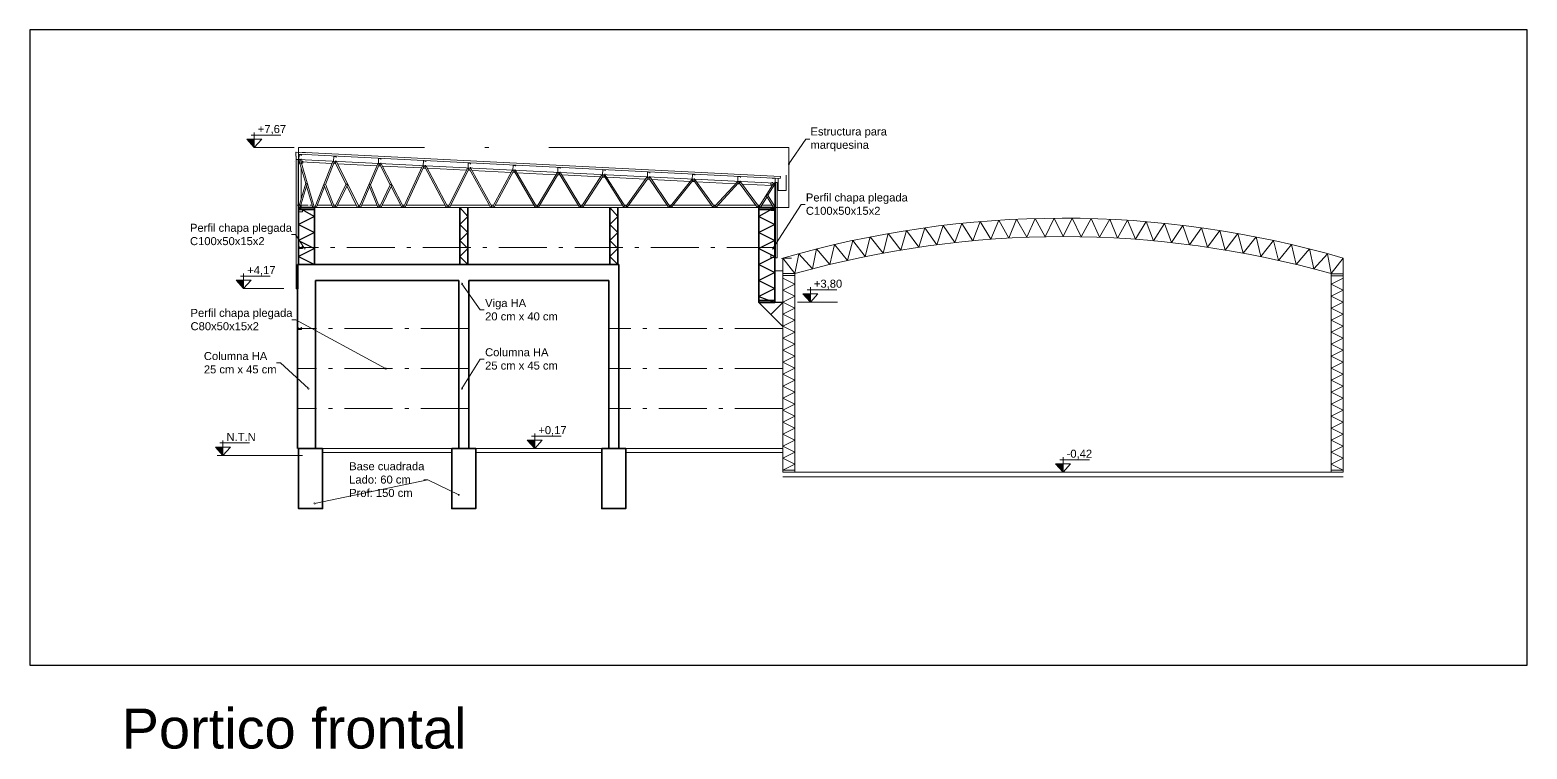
# Model space of a CAD drawing. Header units: millimetres. Extents: x 265 to 899, y -203 to 32.
# Drawn here: x 803.23 to 840.63, y -177.95 to -159.97 of the extents above; entities that cross this region are included whole.
import ezdxf
from ezdxf import colors
from ezdxf.entities.mleader import LeaderData, LeaderLine
from ezdxf.math import Vec2, Vec3

# ---------------------------------------------------------------- set-up
doc = ezdxf.new("R2010")
doc.units = ezdxf.units.MM
doc.header["$LTSCALE"] = 0.1
doc.header["$MEASUREMENT"] = 0
doc.linetypes.add('ACAD_ISO10W100', pattern=[18, 12, -3, 0, -3])
doc.linetypes.add('CONTINUA', pattern=[200, 100, 100])
for name, color, linetype, lineweight in [('00_CANALETA', 2, 'Continuous', 13), ('00_EST_ANGULARES', 4, 'CONTINUA', 20), ('00_EST_COL_DIAG', 1, 'Continuous', 25), ('00_EST_Columna', 3, 'Continuous', 35), ('00_EST_Correa', 3, 'ACAD_ISO10W100', 20), ('00_EST_Cotas', 6, 'Continuous', 9), ('00_EST_Cubierta', 2, 'Continuous', 9), ('00_EST_FUNDACION', 2, 'Continuous', 35), ('00_EST_Piso', 7, 'Continuous', 20), ('00_EST_TEXTO', 6, 'Continuous', 9), ('00_EST_Viga', 5, 'Continuous', 20), ('00_EST_Viga_Montante', 5, 'Continuous', 20)]:
    doc.layers.add(name, color=color, linetype=linetype, lineweight=lineweight)
doc.layers.add('00_EST_ARMADURA', color=1, linetype='Continuous', lineweight=13, true_color=0xff0000)
doc.layers.add('00_EST_EXISTENTE', color=8, linetype='Continuous', lineweight=20, transparency=0.5)
doc.layers.add('00_EST_NoImprimir', color=1, linetype='Continuous', plot=False)
doc.styles.add('1 en 100', font='romans.shx', dxfattribs={"height": 0.17})
doc.styles.add('Arial1_50', font='arial.ttf', dxfattribs={"height": 0.05})
doc.styles.add('Arial20', font='arial.ttf', dxfattribs={"height": 0.2})

# ---------------------------------------------------------------- blocks, each defined once
blk = doc.blocks.new('_DotSmall')
at = {"color": 0, "linetype": 'ByBlock', "const_width": 0.5}
blk.add_lwpolyline([(-0.0625, 0, 1), (0.0625, 0, 1)], format="xyb", close=True, dxfattribs=at)
blk = doc.blocks.new('cotaNivel')
at = {"layer": '00_EST_Cotas', "transparency": 33554687}
h = blk.add_hatch(color=256, dxfattribs=at)
h.dxf.hatch_style = 1
h.paths.add_polyline_path([(328.514, -103.488), (328.327, -103.488), (328.514, -103.697)])
at = {"layer": '00_EST_Cotas'}
for p, q in [((328.435, -103.386), (329.174, -103.386)), ((328.514, -103.697), (328.514, -103.322))]:
    blk.add_line(p, q, dxfattribs=at)
blk.add_lwpolyline([(328.514, -103.697), (328.701, -103.488), (328.327, -103.488)], close=True, dxfattribs=at)

msp = doc.modelspace()

# ---------------------------------------------------------------- linework, layer by layer
at = {"layer": '00_CANALETA'}
for points in [[(821.708, -163.666), (821.925, -163.68), (821.925, -163.98), (822.125, -163.98), (822.125, -163.601), (822.125, -163.601)], [(822.258, -165.671), (822.042, -165.674), (822.042, -165.986), (821.847, -165.986), (821.847, -165.606), (821.847, -165.606)]]:
    msp.add_lwpolyline(points, dxfattribs=at)
at = {"layer": '00_EST_ANGULARES'}
for p, q in [((809.948, -163.226), (809.985, -163.214)), ((809.949, -163.226), (810.121, -163.808)), ((810.332, -164.387), (809.985, -163.214)), ((810.797, -163.255), (810.352, -164.384)), ((810.612, -163.828), (810.832, -163.27)), ((810.797, -163.255), (810.832, -163.27)), ((810.852, -163.277), (810.886, -163.259)), ((811.123, -163.823), (810.852, -163.277)), ((810.886, -163.259), (811.442, -164.381)), ((811.917, -163.311), (811.462, -164.383)), ((811.736, -163.836), (811.952, -163.327)), ((811.917, -163.311), (811.952, -163.327)), ((811.972, -163.333), (812.005, -163.315)), ((811.972, -163.333), (812.232, -163.84)), ((812.552, -164.381), (812.005, -163.315)), ((812.572, -164.382), (813.037, -163.366)), ((813.071, -163.383), (812.606, -164.399)), ((813.037, -163.366), (813.072, -163.383)), ((813.092, -163.39), (813.126, -163.371)), ((813.629, -164.399), (813.092, -163.39)), ((813.126, -163.371), (813.662, -164.38)), ((813.682, -164.381), (814.158, -163.423)), ((814.192, -163.441), (813.716, -164.399)), ((814.192, -163.441), (814.158, -163.423)), ((814.212, -163.446), (814.245, -163.427)), ((814.739, -164.399), (814.212, -163.446)), ((814.245, -163.427), (814.772, -164.38)), ((809.948, -164.386), (810.123, -163.8)), ((810.159, -163.812), (809.984, -164.399)), ((810.123, -163.8), (810.159, -163.812)), ((810.574, -163.836), (810.609, -163.82)), ((810.609, -163.82), (810.832, -164.382)), ((810.852, -164.381), (811.126, -163.817)), ((811.126, -163.817), (811.16, -163.835)), ((811.694, -163.836), (811.729, -163.82)), ((811.729, -163.82), (811.952, -164.382)), ((811.972, -164.381), (812.238, -163.826)), ((812.238, -163.826), (812.272, -163.844)), ((815.279, -163.479), (814.792, -164.38)), ((814.825, -164.399), (815.312, -163.498)), ((815.279, -163.479), (815.312, -163.498)), ((815.332, -163.502), (815.364, -163.482)), ((815.849, -164.399), (815.332, -163.502)), ((815.364, -163.482), (815.882, -164.379)), ((816.398, -163.535), (815.902, -164.379)), ((815.934, -164.399), (816.431, -163.555)), ((816.398, -163.535), (816.431, -163.555)), ((816.451, -163.559), (816.483, -163.539)), ((816.96, -164.399), (816.451, -163.559)), ((816.483, -163.539), (816.992, -164.378)), ((817.52, -163.591), (817.012, -164.377)), ((817.043, -164.399), (817.552, -163.612)), ((817.552, -163.612), (817.52, -163.591)), ((817.572, -163.616), (817.604, -163.595)), ((818.07, -164.399), (817.572, -163.616)), ((817.604, -163.595), (818.102, -164.378)), ((818.642, -163.647), (818.122, -164.376)), ((818.153, -164.399), (818.672, -163.669)), ((818.672, -163.669), (818.642, -163.647)), ((818.69, -163.673), (818.722, -163.651)), ((819.182, -164.399), (818.69, -163.673)), ((818.722, -163.651), (819.213, -164.377)), ((819.762, -163.703), (819.232, -164.375)), ((819.261, -164.399), (819.792, -163.727)), ((819.792, -163.727), (819.762, -163.703)), ((819.812, -163.728), (819.842, -163.705)), ((820.292, -164.399), (819.812, -163.728)), ((819.842, -163.705), (820.322, -164.376)), ((820.904, -163.76), (820.342, -164.373)), ((820.37, -164.399), (820.932, -163.786)), ((820.904, -163.76), (820.932, -163.786)), ((820.952, -163.787), (820.982, -163.764)), ((821.402, -164.399), (820.952, -163.787)), ((820.982, -163.764), (821.432, -164.376)), ((821.452, -164.378), (821.804, -163.805)), ((821.836, -163.826), (821.667, -164.101)), ((821.804, -163.805), (821.836, -163.826)), ((810.141, -163.875), (810.296, -164.399)), ((810.387, -164.399), (810.592, -163.88)), ((810.798, -164.399), (810.574, -163.836)), ((811.16, -163.835), (810.886, -164.399)), ((811.408, -164.399), (811.144, -163.866)), ((811.497, -164.399), (811.714, -163.886)), ((811.918, -164.399), (811.694, -163.836)), ((812.272, -163.844), (812.006, -164.399)), ((812.254, -163.882), (812.519, -164.399)), ((821.645, -164.137), (821.484, -164.399)), ((821.626, -164.106), (821.658, -164.086)), ((821.804, -164.405), (821.626, -164.106)), ((821.658, -164.086), (821.836, -164.384)), ((809.948, -164.386), (809.985, -164.398)), ((810.296, -164.399), (810.332, -164.387)), ((810.352, -164.384), (810.387, -164.399)), ((810.797, -164.399), (810.832, -164.384)), ((810.852, -164.381), (810.886, -164.399)), ((811.442, -164.381), (811.408, -164.399)), ((811.497, -164.399), (811.462, -164.383)), ((811.917, -164.399), (811.952, -164.384)), ((811.972, -164.381), (812.006, -164.399)), ((812.519, -164.399), (812.552, -164.381)), ((812.606, -164.399), (812.572, -164.382)), ((813.629, -164.399), (813.662, -164.38)), ((813.682, -164.381), (813.716, -164.399)), ((814.739, -164.399), (814.772, -164.38)), ((814.792, -164.38), (814.825, -164.399)), ((815.849, -164.399), (815.882, -164.379)), ((815.902, -164.379), (815.934, -164.399)), ((816.96, -164.399), (816.992, -164.378)), ((817.012, -164.377), (817.043, -164.399)), ((818.07, -164.399), (818.102, -164.378)), ((818.153, -164.399), (818.122, -164.376)), ((819.182, -164.399), (819.213, -164.377)), ((819.232, -164.375), (819.261, -164.399)), ((820.292, -164.399), (820.322, -164.376)), ((820.342, -164.373), (820.37, -164.399)), ((821.402, -164.399), (821.432, -164.376)), ((821.452, -164.378), (821.484, -164.399)), ((821.804, -164.405), (821.836, -164.384))]:
    msp.add_line(p, q, dxfattribs=at)
at = {"layer": '00_EST_ARMADURA'}
for p, q in [((809.872, -163.027), (809.872, -163.117)), ((810.172, -163.038), (809.877, -163.023)), ((809.874, -163.119), (809.878, -163.124)), ((809.879, -163.127), (809.879, -163.371))]:
    msp.add_line(p, q, dxfattribs=at)
for centre, start, end in [((809.876, -163.027), 87.121, 180), ((809.876, -163.117), 180, 223.0582), ((809.875, -163.127), 360, 43.0582)]:
    msp.add_arc(centre, 0.004, start, end, dxfattribs=at)
at = {"layer": '00_EST_COL_DIAG'}
for p, q in [((822.042, -167.382), (821.441, -166.784)), ((822.042, -166.784), (821.441, -166.784)), ((821.741, -167.082), (822.042, -166.784)), ((822.041, -166.784), (821.841, -166.784))]:
    msp.add_line(p, q, dxfattribs=at)
for points in [[(809.941, -164.405), (810.341, -164.634), (809.941, -164.834), (810.341, -165.034), (809.941, -165.234), (810.341, -165.434), (809.941, -165.634), (810.341, -165.834), (810.339, -165.835)], [(813.966, -164.405), (814.166, -164.634), (813.966, -164.834), (814.166, -165.034), (813.966, -165.234), (814.166, -165.434), (813.966, -165.634), (814.166, -165.834), (814.165, -165.835)], [(817.716, -164.405), (817.916, -164.634), (817.716, -164.834), (817.916, -165.034), (817.716, -165.234), (817.916, -165.434), (817.716, -165.634), (817.916, -165.834), (817.915, -165.835)], [(821.841, -164.405), (821.441, -164.634), (821.841, -164.834), (821.441, -165.034), (821.841, -165.234), (821.441, -165.434), (821.841, -165.634), (821.441, -165.834), (821.841, -166.034), (821.441, -166.234), (821.841, -166.434), (821.441, -166.634), (821.841, -166.784)]]:
    msp.add_lwpolyline(points, dxfattribs=at)
at = {"layer": '00_EST_Columna'}
for p, q in [((809.941, -164.405), (810.341, -164.405)), ((809.941, -165.835), (809.941, -164.405)), ((809.941, -164.455), (810.341, -164.455)), ((810.341, -165.835), (810.341, -164.405)), ((813.966, -165.835), (813.966, -164.405)), ((814.166, -165.835), (814.166, -164.405)), ((817.716, -165.835), (817.716, -164.405)), ((817.916, -165.835), (817.916, -164.405)), ((821.441, -164.405), (821.841, -164.405)), ((821.441, -166.784), (821.441, -164.405)), ((821.441, -164.455), (821.841, -164.455)), ((821.841, -166.784), (821.841, -164.405)), ((809.916, -165.835), (817.941, -165.835)), ((809.916, -166.434), (809.916, -165.835)), ((817.941, -166.434), (817.941, -165.835)), ((809.916, -166.434), (809.929, -166.434)), ((809.916, -170.434), (809.916, -166.434)), ((810.366, -170.434), (810.366, -166.235)), ((810.366, -166.235), (813.941, -166.235)), ((813.941, -166.235), (813.941, -170.434)), ((814.191, -166.235), (814.191, -170.434)), ((814.191, -166.235), (817.691, -166.235)), ((817.691, -166.235), (817.691, -170.434)), ((817.941, -166.434), (817.941, -170.434)), ((821.841, -166.733), (821.441, -166.733)), ((821.841, -166.784), (821.441, -166.784)), ((809.941, -170.434), (810.341, -170.434))]:
    msp.add_line(p, q, dxfattribs=at)
at = {"layer": '00_EST_Correa'}
for p, q in [((821.842, -164.405), (810.042, -164.405)), ((821.842, -165.405), (809.942, -165.405)), ((814.191, -167.435), (809.916, -167.435)), ((822.042, -167.435), (817.691, -167.435)), ((814.191, -168.435), (809.916, -168.435)), ((822.041, -168.435), (817.691, -168.435)), ((814.191, -169.435), (809.916, -169.435)), ((822.041, -169.435), (817.691, -169.435))]:
    msp.add_line(p, q, dxfattribs=at)
at = {"layer": '00_EST_Correa', "ltscale": 5}
msp.add_lwpolyline([(809.941, -164.405), (822.19, -164.405), (822.19, -162.905), (809.942, -162.905)], close=True, dxfattribs=at)
at = {"layer": '00_EST_Correa'}
for points in [[(810.013, -163.109), (810.014, -163.089), (809.954, -163.086), (809.948, -163.206), (810.008, -163.209), (810.009, -163.189)], [(809.968, -163.251), (809.948, -163.251), (809.948, -163.301), (810.048, -163.301), (810.048, -163.251), (810.028, -163.251)], [(810.878, -163.152), (810.879, -163.132), (810.819, -163.129), (810.814, -163.249), (810.873, -163.252), (810.874, -163.232)], [(811.998, -163.207), (811.999, -163.187), (811.939, -163.184), (811.934, -163.304), (811.993, -163.307), (811.994, -163.287)], [(813.118, -163.264), (813.119, -163.244), (813.059, -163.241), (813.054, -163.361), (813.113, -163.364), (813.114, -163.344)], [(814.238, -163.32), (814.239, -163.3), (814.179, -163.297), (814.174, -163.417), (814.233, -163.42), (814.234, -163.4)], [(815.358, -163.376), (815.359, -163.356), (815.299, -163.353), (815.294, -163.473), (815.353, -163.476), (815.354, -163.456)], [(816.478, -163.432), (816.479, -163.412), (816.419, -163.409), (816.414, -163.529), (816.473, -163.532), (816.474, -163.512)], [(817.598, -163.488), (817.599, -163.468), (817.539, -163.465), (817.534, -163.585), (817.593, -163.588), (817.594, -163.568)], [(818.718, -163.544), (818.719, -163.524), (818.659, -163.521), (818.654, -163.641), (818.713, -163.644), (818.714, -163.624)], [(819.838, -163.6), (819.839, -163.58), (819.779, -163.577), (819.774, -163.697), (819.833, -163.7), (819.834, -163.68)], [(820.978, -163.657), (820.979, -163.637), (820.919, -163.634), (820.914, -163.754), (820.973, -163.757), (820.974, -163.737)], [(821.762, -163.793), (821.742, -163.793), (821.742, -163.843), (821.842, -163.843), (821.842, -163.793), (821.822, -163.793)], [(821.788, -163.692), (821.789, -163.672), (821.849, -163.675), (821.844, -163.795), (821.784, -163.792), (821.785, -163.772)], [(809.962, -164.461), (809.942, -164.461), (809.942, -164.511), (810.042, -164.511), (810.042, -164.461), (810.022, -164.461)], [(821.761, -164.431), (821.741, -164.431), (821.741, -164.481), (821.841, -164.481), (821.841, -164.431), (821.821, -164.431)], [(809.962, -165.38), (809.942, -165.38), (809.942, -165.43), (810.042, -165.43), (810.042, -165.38), (810.022, -165.38)], [(821.759, -165.61), (821.739, -165.61), (821.739, -165.66), (821.839, -165.66), (821.839, -165.61), (821.819, -165.61)], [(809.936, -167.41), (809.916, -167.41), (809.916, -167.46), (810.016, -167.46), (810.016, -167.41), (809.996, -167.41)]]:
    msp.add_lwpolyline(points, dxfattribs=at)
at = {"layer": '00_EST_Cotas'}
for p, q in [((808.833, -162.905), (809.833, -162.905)), ((808.568, -166.434), (809.568, -166.434)), ((822.405, -166.773), (823.405, -166.773))]:
    msp.add_line(p, q, dxfattribs=at)
at = {"layer": '00_EST_Cubierta'}
for p, q in [((809.941, -163.076), (809.943, -163.026)), ((821.976, -163.681), (809.941, -163.076)), ((821.978, -163.631), (809.943, -163.026)), ((809.884, -166.439), (809.884, -163.208)), ((809.884, -163.208), (809.929, -163.208)), ((809.929, -166.439), (809.929, -163.208)), ((821.852, -165.661), (821.852, -163.781)), ((821.897, -163.781), (821.852, -163.781)), ((821.897, -165.661), (821.897, -163.781)), ((821.976, -163.681), (821.978, -163.631)), ((821.897, -165.661), (821.852, -165.661)), ((809.884, -166.439), (809.929, -166.439))]:
    msp.add_line(p, q, dxfattribs=at)
at = {"layer": '00_EST_EXISTENTE'}
for p, q in [((822.042, -166.06), (822.042, -165.674)), ((822.341, -166.06), (822.042, -165.674)), ((835.741, -166.06), (836.042, -165.673)), ((836.041, -166.064), (836.042, -165.673)), ((822.042, -166.06), (822.041, -171.024)), ((822.042, -166.06), (822.341, -166.06)), ((822.042, -166.06), (822.341, -166.064)), ((822.341, -171.024), (822.341, -166.064)), ((835.741, -171.024), (835.742, -166.064)), ((836.041, -166.064), (835.741, -166.064)), ((836.041, -166.064), (835.742, -166.064)), ((836.041, -171.024), (836.041, -166.064)), ((822.042, -166.11), (822.341, -166.11)), ((836.041, -166.114), (835.742, -166.114)), ((822.041, -170.974), (822.339, -170.974)), ((822.042, -171.024), (822.341, -171.024)), ((836.039, -171.024), (835.741, -171.024)), ((836.041, -170.974), (835.742, -170.974))]:
    msp.add_line(p, q, dxfattribs=at)
for points in [[(822.342, -166.06), (822.436, -165.562), (822.779, -165.941), (822.884, -165.443), (823.217, -165.831), (823.334, -165.334), (823.658, -165.728), (823.785, -165.232), (824.1, -165.633), (824.223, -165.142), (824.544, -165.547), (824.675, -165.057), (824.99, -165.469), (825.129, -164.981), (825.436, -165.398), (825.587, -164.913), (825.885, -165.337), (826.048, -164.853), (826.334, -165.283), (826.51, -164.802), (826.784, -165.237), (826.97, -164.759), (827.234, -165.2), (827.438, -164.725), (827.686, -165.171), (827.879, -164.7), (828.138, -165.15), (828.345, -164.683), (828.59, -165.138), (828.821, -164.674), (829.042, -165.134)], [(835.742, -166.06), (835.649, -165.562), (835.306, -165.941), (835.2, -165.443), (834.867, -165.831), (834.751, -165.334), (834.427, -165.728), (834.3, -165.232), (833.984, -165.633), (833.862, -165.142), (833.54, -165.547), (833.409, -165.057), (833.095, -165.469), (832.955, -164.981), (832.648, -165.398), (832.498, -164.913), (832.2, -165.337), (832.036, -164.853), (831.751, -165.283), (831.574, -164.802), (831.301, -165.237), (831.115, -164.759), (830.85, -165.2), (830.647, -164.725), (830.399, -165.171), (830.206, -164.7), (829.947, -165.15), (829.739, -164.683), (829.495, -165.138), (829.265, -164.674), (829.042, -165.134)], [(822.042, -166.175), (822.341, -166.325), (822.042, -166.474)], [(836.039, -166.175), (835.74, -166.325), (836.039, -166.474)], [(822.042, -170.974), (822.339, -170.824), (822.041, -170.674), (822.339, -170.524), (822.041, -170.374), (822.339, -170.224), (822.041, -170.074), (822.339, -169.924), (822.042, -169.774), (822.339, -169.624), (822.041, -169.474), (822.339, -169.324), (822.042, -169.174), (822.339, -169.024), (822.041, -168.874), (822.339, -168.724), (822.041, -168.574), (822.339, -168.424), (822.041, -168.274), (822.339, -168.124), (822.041, -167.974), (822.339, -167.824), (822.041, -167.674), (822.339, -167.524), (822.041, -167.374), (822.339, -167.224), (822.041, -167.074), (822.339, -166.924), (822.041, -166.774), (822.341, -166.624), (822.042, -166.474)], [(836.039, -170.974), (835.742, -170.824), (836.041, -170.674), (835.742, -170.524), (836.041, -170.374), (835.742, -170.224), (836.041, -170.074), (835.742, -169.924), (836.039, -169.774), (835.742, -169.624), (836.041, -169.474), (835.742, -169.324), (836.039, -169.174), (835.742, -169.024), (836.041, -168.874), (835.742, -168.724), (836.041, -168.574), (835.742, -168.424), (836.041, -168.274), (835.742, -168.124), (836.041, -167.974), (835.742, -167.824), (836.041, -167.674), (835.742, -167.524), (836.041, -167.374), (835.742, -167.224), (836.041, -167.074), (835.742, -166.924), (836.041, -166.774), (835.741, -166.624), (836.039, -166.474)]]:
    msp.add_lwpolyline(points, dxfattribs=at)
for centre, radius, start, end in [((829.042, -189.673), 25, 73.7398, 106.3551), ((829.041, -189.834), 24.7, 74.261, 105.739)]:
    msp.add_arc(centre, radius, start, end, dxfattribs=at)
at = {"layer": '00_EST_FUNDACION'}
for points in [[(809.941, -170.434), (810.541, -170.434), (810.541, -171.934), (809.941, -171.934)], [(813.766, -170.434), (814.366, -170.434), (814.366, -171.934), (813.766, -171.934)], [(817.516, -170.434), (818.116, -170.434), (818.116, -171.934), (817.516, -171.934)]]:
    msp.add_lwpolyline(points, close=True, dxfattribs=at)
at = {"layer": '00_EST_NoImprimir'}
msp.add_lwpolyline([(803.229, -175.853), (840.633, -175.853), (840.633, -159.966), (803.229, -159.966)], close=True, dxfattribs=at)
at = {"layer": '00_EST_Piso'}
for p, q in [((809.941, -170.434), (809.941, -170.604)), ((809.941, -170.434), (822.041, -170.434)), ((810.541, -170.534), (813.766, -170.534)), ((814.366, -170.534), (817.516, -170.534)), ((818.116, -170.534), (822.041, -170.534)), ((807.909, -170.604), (810.041, -170.604)), ((822.041, -171.024), (836.041, -171.024)), ((822.041, -171.144), (836.041, -171.144))]:
    msp.add_line(p, q, dxfattribs=at)
at = {"layer": '00_EST_Viga'}
for p, q in [((809.838, -163.265), (809.841, -163.265)), ((809.941, -163.205), (821.841, -163.794)), ((810.001, -163.268), (810.775, -163.306)), ((810.815, -163.308), (810.868, -163.311)), ((810.912, -163.313), (811.894, -163.362)), ((811.934, -163.364), (811.988, -163.367)), ((812.032, -163.369), (813.012, -163.418)), ((813.053, -163.42), (813.109, -163.423)), ((813.154, -163.425), (814.131, -163.474)), ((814.173, -163.476), (814.229, -163.479)), ((814.274, -163.481), (815.249, -163.53)), ((815.291, -163.532), (815.35, -163.535)), ((815.395, -163.537), (816.366, -163.586)), ((816.409, -163.588), (816.469, -163.591)), ((816.515, -163.593), (817.485, -163.642)), ((817.529, -163.644), (817.591, -163.647)), ((817.638, -163.649), (818.604, -163.698)), ((818.649, -163.7), (818.71, -163.703)), ((818.758, -163.705), (819.72, -163.754)), ((819.767, -163.756), (819.833, -163.759)), ((819.882, -163.762), (820.856, -163.81)), ((820.905, -163.813), (820.973, -163.816)), ((821.022, -163.819), (821.771, -163.856)), ((809.901, -164.345), (810.179, -164.345)), ((809.941, -164.405), (821.841, -164.405)), ((810.218, -164.345), (810.266, -164.345)), ((810.407, -164.345), (810.775, -164.345)), ((810.816, -164.345), (810.868, -164.345)), ((810.91, -164.345), (811.38, -164.345)), ((811.423, -164.345), (811.477, -164.345)), ((811.518, -164.345), (811.895, -164.345)), ((811.936, -164.345), (811.988, -164.345)), ((812.03, -164.345), (812.49, -164.345)), ((812.533, -164.345), (812.587, -164.345)), ((812.629, -164.345), (813.599, -164.345)), ((813.642, -164.345), (813.698, -164.345)), ((813.741, -164.345), (814.708, -164.345)), ((814.752, -164.345), (814.809, -164.345)), ((814.853, -164.345), (815.817, -164.345)), ((815.861, -164.345), (815.92, -164.345)), ((815.964, -164.345), (816.926, -164.345)), ((816.971, -164.345), (817.031, -164.345)), ((817.077, -164.345), (818.035, -164.345)), ((818.08, -164.345), (818.143, -164.345)), ((818.189, -164.345), (819.145, -164.345)), ((819.191, -164.345), (819.254, -164.345)), ((819.302, -164.345), (820.252, -164.345)), ((820.299, -164.345), (820.366, -164.345)), ((820.418, -164.345), (821.361, -164.345)), ((821.408, -164.345), (821.471, -164.345)), ((821.515, -164.345), (821.767, -164.345))]:
    msp.add_line(p, q, dxfattribs=at)
at = {"layer": '00_EST_Viga_Montante'}
for p, q in [((809.941, -163.205), (809.941, -164.405)), ((809.941, -163.205), (809.941, -164.405)), ((810.001, -163.208), (810.001, -163.271)), ((810.001, -163.405), (810.001, -164.206)), ((821.841, -163.794), (821.841, -164.405)), ((810.001, -164.339), (810.001, -164.405))]:
    msp.add_line(p, q, dxfattribs=at)

# ---------------------------------------------------------------- block references
at = {"layer": '00_EST_Cotas'}
for p in [(480.319, -59.209), (480.054, -62.737), (494.213, -63.077), (487.327, -66.737), (479.536, -66.907), (500.527, -67.327)]:
    msp.add_blockref('cotaNivel', p, dxfattribs=at)

# ---------------------------------------------------------------- texts
at = {"layer": '00_EST_Cotas', "char_height": 0.2, "attachment_point": 1, "style": '1 en 100'}
for s, insert in [('{\\fArial|b0|i0|c0|p34;+7,67}', (808.922, -162.343)), ('{\\fArial|b0|i0|c0|p34;+4,17}', (808.657, -165.872)), ('{\\fArial|b0|i0|c0|p34;+3,80}', (822.816, -166.211)), ('{\\fArial|b0|i0|c0|p34;N.T.N}', (808.14, -170.042)), ('{\\fArial|b0|i0|c0|p34;+0,17}', (815.93, -169.872)), ('{\\fArial|b0|i0|c0|p34;-0,42}', (829.13, -170.462))]:
    msp.add_mtext_dynamic_manual_height_columns(s, width=1.21693, gutter_width=0.85, heights=[0], dxfattribs=dict(at, insert=insert))
at = {"layer": '00_EST_TEXTO', "insert": (805.52, -176.933), "char_height": 1, "attachment_point": 1, "style": 'Arial1_50'}
msp.add_mtext_dynamic_manual_height_columns('Portico frontal', width=15.00094, gutter_width=0.25, heights=[0], dxfattribs=at)

# ---------------------------------------------------------------- leaders
at = {"layer": '00_EST_TEXTO'}
ml = msp.add_multileader_mtext('Standard', dxfattribs=at)
ml.set_content('Estructura para \\Pmarquesina', color=2, style='Arial20')
ml.set_leader_properties(color=256, linetype='ByLayer', lineweight=-1)
ml.set_arrow_properties(name='DOTSMALL')
ml.build(insert=Vec2(0, 0))
ml.multileader.update_dxf_attribs({"text_left_attachment_type": 2, "text_right_attachment_type": 2, "dogleg_length": 0.1, "arrow_head_size": 0.08})
ctx = ml.context
ctx.base_point, ctx.char_height, ctx.arrow_head_size, ctx.landing_gap_size, ctx.plane_origin = Vec3(822.71, -162.7), 0.2, 0.08, 0.02, Vec3(826.331, -161.268)
ctx.left_attachment, ctx.right_attachment = 2, 2
notes = []
notes.append((ctx, [(1, (1, 1, 0), (822.61, -162.7), (1, 0), 0.1, [(0, [(822.19, -163.317)], 0, [])])]))
ctx.mtext.insert, ctx.mtext.flow_direction = Vec3(822.73, -162.405), 5
ml = msp.add_multileader_mtext('Standard', dxfattribs=at)
ml.set_content('{\\C256;Perfil chapa plegada\\PC100x50x15x2 }', color=2, style='Arial20')
ml.set_leader_properties(color=256, linetype='ByLayer', lineweight=-1)
ml.set_arrow_properties(name='DOTSMALL')
ml.build(insert=Vec2(0, 0))
ml.multileader.update_dxf_attribs({"text_left_attachment_type": 2, "text_right_attachment_type": 2, "dogleg_length": 0.1, "arrow_head_size": 0.08})
ctx = ml.context
ctx.base_point, ctx.char_height, ctx.arrow_head_size, ctx.landing_gap_size, ctx.plane_origin = Vec3(822.595, -164.327), 0.2, 0.08, 0.02, Vec3(826.331, -163.435)
ctx.left_attachment, ctx.right_attachment = 2, 2
notes.append((ctx, [(1, (1, 1, 0), (822.495, -164.327), (1, 0), 0.1, [(0, [(821.791, -165.431)], 0, [])])]))
ctx.mtext.insert, ctx.mtext.flow_direction = Vec3(822.615, -164.055), 5
ml = msp.add_multileader_mtext('Standard', dxfattribs=at)
ml.set_content('{\\C256;Perfil chapa plegada\\PC100x50x15x2 }', color=2, style='Arial20')
ml.set_leader_properties(color=256, linetype='ByLayer', lineweight=-1)
ml.set_arrow_properties(name='DOTSMALL')
ml.build(insert=Vec2(0, 0))
ml.multileader.update_dxf_attribs({"text_left_attachment_type": 2, "text_right_attachment_type": 2, "dogleg_length": 0.1, "arrow_head_size": 0.08})
ctx = ml.context
ctx.base_point, ctx.char_height, ctx.arrow_head_size, ctx.landing_gap_size, ctx.plane_origin = Vec3(807.208, -165.085), 0.2, 0.08, 0.02, Vec3(805.045, -166.342)
ctx.left_attachment, ctx.right_attachment = 2, 2
notes.append((ctx, [(1, (1, 1, 0), (809.862, -165.085), (-1, 0), 0.1, [(0, [(810.092, -165.43)], 0, [])])]))
ctx.mtext.insert, ctx.mtext.flow_direction = Vec3(807.228, -164.813), 5
ml = msp.add_multileader_mtext('Standard', dxfattribs=at)
ml.set_content('Viga HA\\P20 cm x 40 cm', color=2, style='Arial20')
ml.set_leader_properties(color=256, linetype='ByLayer', lineweight=-1)
ml.set_arrow_properties(name='DOTSMALL')
ml.build(insert=Vec2(0, 0))
ml.multileader.update_dxf_attribs({"text_left_attachment_type": 2, "text_right_attachment_type": 2, "dogleg_length": 0.1, "arrow_head_size": 0.08})
ctx = ml.context
ctx.base_point, ctx.char_height, ctx.arrow_head_size, ctx.landing_gap_size, ctx.plane_origin = Vec3(814.581, -166.964), 0.2, 0.08, 0.02, Vec3(812.923, -167.702)
ctx.left_attachment, ctx.right_attachment = 2, 2
notes.append((ctx, [(0, (1, 1, 0), (814.481, -166.964), (1, 0), 0.1, [(0, [(814.02, -166.312)], 0, [])])]))
ctx.mtext.insert, ctx.mtext.flow_direction = Vec3(814.601, -166.695), 5
ml = msp.add_multileader_mtext('Standard', dxfattribs=at)
ml.set_content('{\\C256;Perfil chapa plegada\\PC80x50x15x2 }', color=2, style='Arial20')
ml.set_leader_properties(color=256, linetype='ByLayer', lineweight=-1)
ml.set_arrow_properties(name='DOTSMALL')
ml.build(insert=Vec2(0, 0))
ml.multileader.update_dxf_attribs({"text_left_attachment_type": 2, "text_right_attachment_type": 2, "dogleg_length": 0.1, "arrow_head_size": 0.08})
ctx = ml.context
ctx.base_point, ctx.char_height, ctx.arrow_head_size, ctx.landing_gap_size, ctx.plane_origin = Vec3(807.221, -167.213), 0.2, 0.08, 0.02, Vec3(806.422, -168.934)
ctx.left_attachment, ctx.right_attachment = 2, 2
notes.append((ctx, [(1, (1, 1, 0), (809.875, -167.213), (-1, 0), 0.1, [(0, [(812.116, -168.435)], 0, [])])]))
ctx.mtext.insert, ctx.mtext.flow_direction = Vec3(807.241, -166.941), 5
ml = msp.add_multileader_mtext('Standard', dxfattribs=at)
ml.set_content('Columna HA\\P25 cm x 45 cm', color=2, style='Arial20')
ml.set_leader_properties(color=256, linetype='ByLayer', lineweight=-1)
ml.set_arrow_properties(name='DOTSMALL')
ml.build(insert=Vec2(0, 0))
ml.multileader.update_dxf_attribs({"text_left_attachment_type": 2, "text_right_attachment_type": 2, "dogleg_length": 0.1, "arrow_head_size": 0.08})
ctx = ml.context
ctx.base_point, ctx.char_height, ctx.arrow_head_size, ctx.landing_gap_size, ctx.plane_origin = Vec3(814.581, -168.195), 0.2, 0.08, 0.02, Vec3(812.923, -168.934)
ctx.left_attachment, ctx.right_attachment = 2, 2
notes.append((ctx, [(0, (1, 1, 0), (814.481, -168.195), (1, 0), 0.1, [(0, [(814.02, -168.934)], 0, [])])]))
ctx.mtext.insert, ctx.mtext.flow_direction = Vec3(814.601, -167.925), 5
ml = msp.add_multileader_mtext('Standard', dxfattribs=at)
ml.set_content('Columna HA\\P25 cm x 45 cm', color=2, style='Arial20')
ml.set_leader_properties(color=256, linetype='ByLayer', lineweight=-1)
ml.set_arrow_properties(name='DOTSMALL')
ml.build(insert=Vec2(0, 0))
ml.multileader.update_dxf_attribs({"text_left_attachment_type": 2, "text_right_attachment_type": 2, "dogleg_length": 0.1, "arrow_head_size": 0.08})
ctx = ml.context
ctx.base_point, ctx.char_height, ctx.arrow_head_size, ctx.landing_gap_size, ctx.plane_origin = Vec3(807.554, -168.291), 0.2, 0.08, 0.02, Vec3(809.09, -168.934)
ctx.left_attachment, ctx.right_attachment = 2, 2
notes.append((ctx, [(1, (1, 1, 0), (809.485, -168.291), (-1, 0), 0.1, [(0, [(810.187, -168.934)], 0, [])])]))
ctx.mtext.insert, ctx.mtext.flow_direction = Vec3(807.574, -168.02), 5
ml = msp.add_multileader_mtext('Standard', dxfattribs=at)
ml.set_content('Base cuadrada\\PLado: 60 cm\\PProf: 150 cm', color=2, style='Arial20')
ml.set_leader_properties(color=256, linetype='ByLayer', lineweight=-1)
ml.set_arrow_properties(name='DOTSMALL')
ml.build(insert=Vec2(0, 0))
ml.multileader.update_dxf_attribs({"text_left_attachment_type": 2, "text_right_attachment_type": 2, "dogleg_length": 0.1, "arrow_head_size": 0.08})
ctx = ml.context
ctx.base_point, ctx.char_height, ctx.arrow_head_size, ctx.landing_gap_size, ctx.plane_origin = Vec3(811.185, -171.212), 0.2, 0.08, 0.02, Vec3(818.288, -172.288)
ctx.left_attachment, ctx.right_attachment = 2, 2
notes.append((ctx, [(1, (1, 1, 0), (813.173, -171.212), (-1, 0), 0.1, [(2, [(810.341, -171.803)], 0, []), (1, [(813.947, -171.593)], 0, [])])]))
ctx.mtext.insert, ctx.mtext.flow_direction = Vec3(811.205, -170.775), 5
for ctx, leaders in notes:
    for number, flags, end, landing, length, lines in leaders:
        leader = LeaderData()
        leader.index, (leader.has_last_leader_line, leader.has_dogleg_vector, leader.attachment_direction) = number, flags
        leader.last_leader_point, leader.dogleg_vector, leader.dogleg_length = Vec3(end), Vec3(landing), length
        for number, points, colour, breaks in lines:
            line = LeaderLine()
            line.index, line.vertices, line.color, line.breaks = number, Vec3.list(points), colors.encode_raw_color(colour), breaks
            leader.lines.append(line)
        ctx.leaders.append(leader)

doc.saveas('drawing.dxf')
